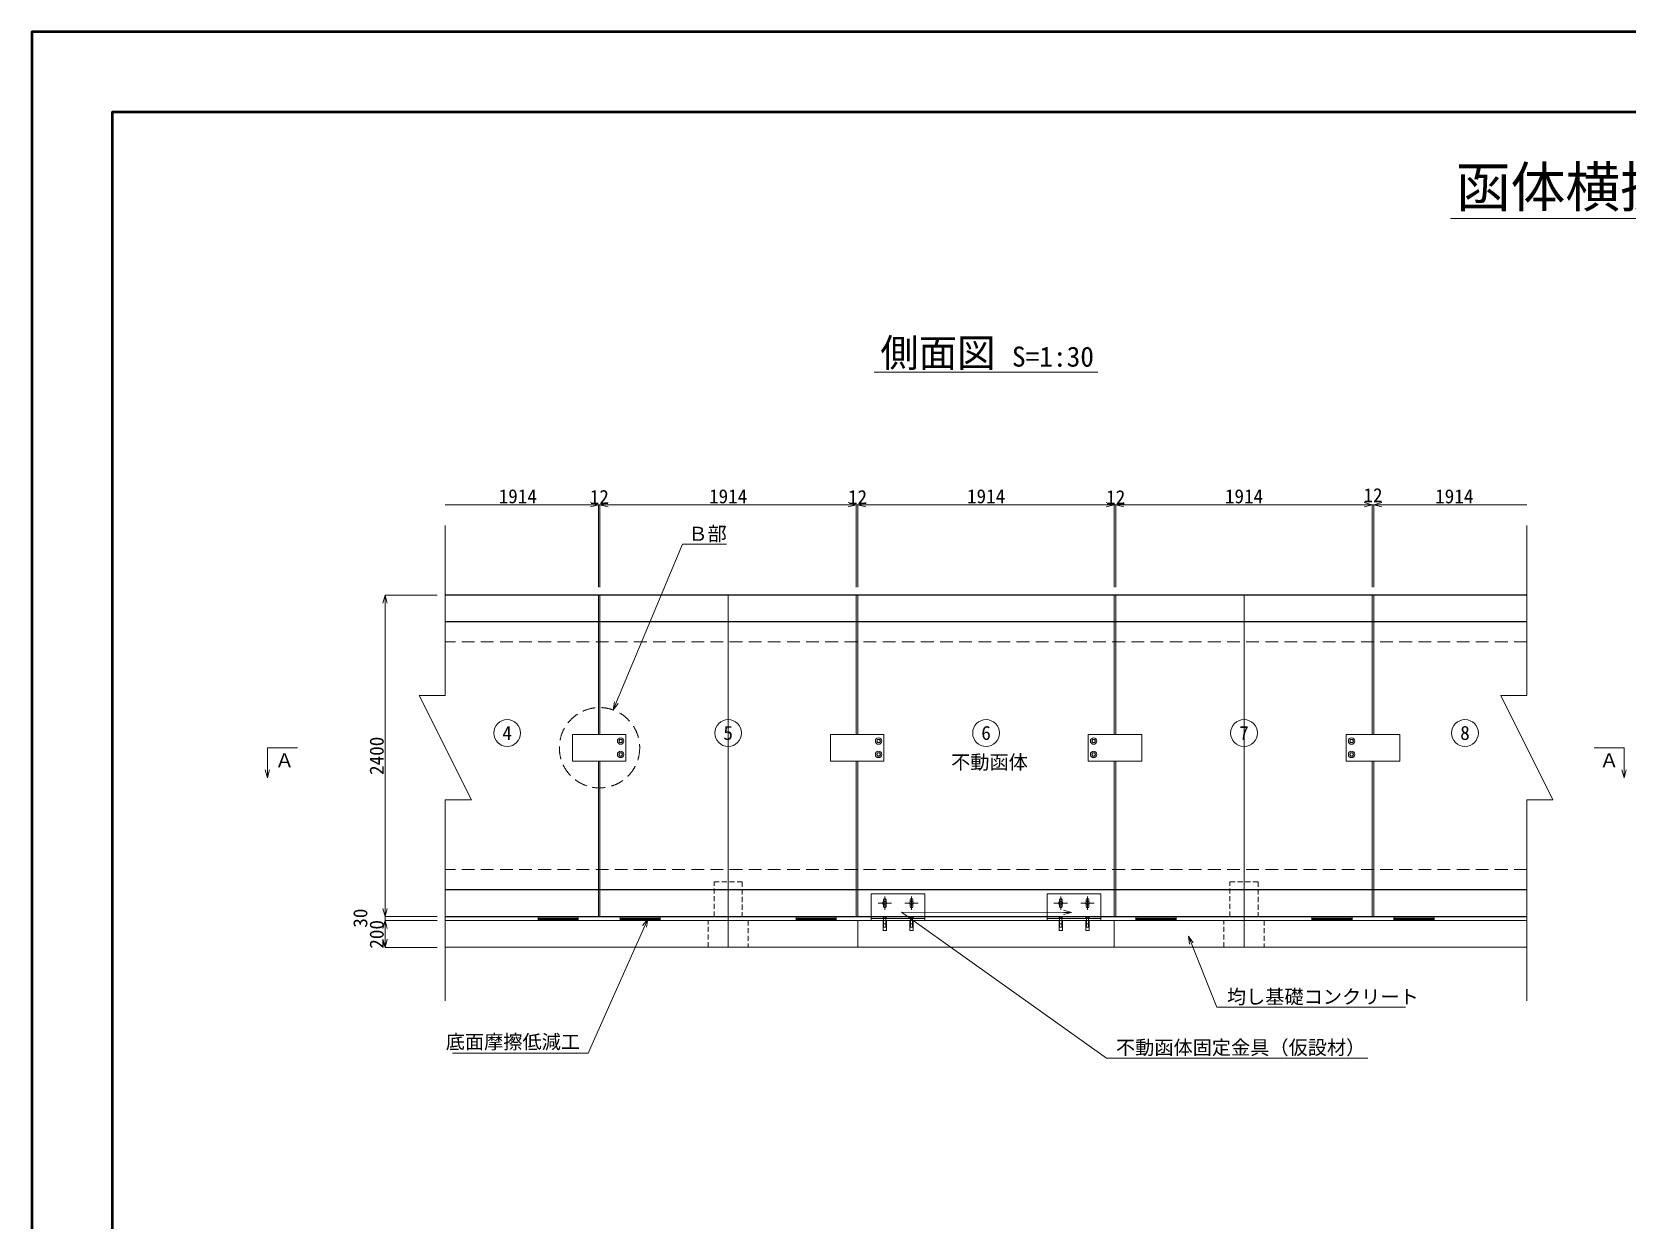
# Model space of a CAD drawing. Header units: millimetres. Extents: x 0 to 25230, y 0 to 17820.
# Drawn here: x 0 to 11911, y 8949 to 17820 of the extents above; entities that cross this region are included whole.
import ezdxf
from ezdxf import colors
from ezdxf.entities.mleader import LeaderData, LeaderLine
from ezdxf.enums import TextEntityAlignment as Align
from ezdxf.math import Vec2, Vec3

# ---------------------------------------------------------------- set-up
doc = ezdxf.new("R2010")
doc.units = ezdxf.units.MM
doc.header["$LTSCALE"] = 30
doc.linetypes.add('CENTER2', pattern=[28.575, 19.05, -3.175, 3.175, -3.175])
doc.linetypes.add('HIDDEN2', pattern=[4.7625, 3.175, -1.5875])
for name, color, linetype, lineweight in [('0その他', 7, 'Continuous', 13), ('0タイトル', 7, 'Continuous', 13), ('0中心線', 7, 'CENTER2', 5), ('0寸法', 7, 'Continuous', 5), ('0文字', 41, 'Continuous', 5), ('1Pca-BOX', 3, 'Continuous', 25), ('1Pca-BOX割付', 4, 'Continuous', 13), ('1グラウトホール', 1, 'HIDDEN2', 13), ('2均し基礎コンクリート', 140, 'Continuous', 13), ('3インサート', 32, 'Continuous', 13), ('3金具', 243, 'Continuous', 13), ('D-TTL', 2, 'Continuous', 50)]:
    doc.layers.add(name, color=color, linetype=linetype, lineweight=lineweight)
doc.layers.add('D-WORK作業ﾚｲﾔ', color=9, linetype='Continuous', lineweight=13, plot=False)
doc.styles.get("Standard").update_dxf_attribs({"font": 'MS Gothic.ttf'})
doc.styles.add('寸法文字', font='MS Gothic.ttf')
doc.dimstyles.new('1／30', dxfattribs={"dimscale": 30, "dimtxt": 3.5, "dimasz": 2, "dimexe": 0, "dimexo": 2, "dimgap": 0.3, "dimtad": 1, "dimdec": 0, "dimdsep": 46, "dimtxsty": '寸法文字', "dimblk": 'OPEN30', "dimcen": 2.5, "dimclrd": 256, "dimclre": 256, "dimclrt": 256, "dimadec": 8, "dimazin": 0, "dimtfac": 1, "dimtdec": 0, "dimtmove": 0, "dimatfit": 3, "dimldrblk": 'OPEN30', "dimfxl": 1, "dimlwd": -1, "dimlwe": -1, "dimarcsym": 0})
doc.dimstyles.get("Standard").update_dxf_attribs({"dimscale": 30, "dimtxt": 3.5, "dimasz": 2, "dimexe": 0, "dimexo": 2, "dimgap": 0.5, "dimtad": 1, "dimdec": 0, "dimzin": 1, "dimdsep": 46, "dimtxsty": 'Standard', "dimblk": 'OPEN30', "dimcen": 2.5, "dimclrd": 256, "dimclre": 256, "dimclrt": 256, "dimadec": 0, "dimazin": 0, "dimtfac": 1, "dimtdec": 0, "dimtmove": 0, "dimatfit": 3, "dimldrblk": 'OPEN30', "dimfxl": 1, "dimlwd": -1, "dimlwe": -1, "dimarcsym": 0})

# ---------------------------------------------------------------- blocks, each defined once
blk = doc.blocks.new('_Open30')
at = {"color": 0, "linetype": 'ByBlock', "lineweight": -2}
for p, q in [((-1, 0.27), (0, 0)), ((0, 0), (-1, -0.27)), ((0, 0), (-1, 0))]:
    blk.add_line(p, q, dxfattribs=at)
blk = doc.blocks.new('*D16')
at = {"layer": '0寸法', "transparency": 16777216}
for p, q in [((3027, 13615), (2637, 13615)), ((2637, 13555), (2637, 11275)), ((3027, 11215), (2637, 11215))]:
    blk.add_line(p, q, dxfattribs=at)
at = {"layer": 'Defpoints', "color": 0, "transparency": 16777216}
for p in [(3087, 13615), (2637, 11215), (3087, 11215)]:
    blk.add_point(p, dxfattribs=at)
at = {"layer": '0寸法', "transparency": 16777216, "xscale": 60, "yscale": 60, "zscale": 60}
for p, rotation in [((2637, 13615), 90), ((2637, 11215), 270)]:
    blk.add_blockref('_Open30', p, dxfattribs=dict(at, rotation=rotation))
at = {"layer": '0寸法', "transparency": 16777216, "insert": (2575, 12415), "char_height": 105, "attachment_point": 5, "rotation": 90, "style": '寸法文字'}
blk.add_mtext('2400', dxfattribs=at)
blk = doc.blocks.new('*D17')
at = {"layer": '0寸法', "transparency": 16777216}
for p, q in [((3027, 11185), (2637, 11185)), ((2637, 11125), (2637, 11045)), ((3027, 10985), (2637, 10985))]:
    blk.add_line(p, q, dxfattribs=at)
at = {"layer": 'Defpoints', "color": 0, "transparency": 16777216}
for p in [(3087, 11185), (2637, 10985), (3087, 10985)]:
    blk.add_point(p, dxfattribs=at)
at = {"layer": '0寸法', "transparency": 16777216, "xscale": 60, "yscale": 60, "zscale": 60}
for p, rotation in [((2637, 11185), 90), ((2637, 10985), 270)]:
    blk.add_blockref('_Open30', p, dxfattribs=dict(at, rotation=rotation))
at = {"layer": '0寸法', "transparency": 16777216, "insert": (2575, 11082), "char_height": 105, "attachment_point": 5, "rotation": 90, "style": '寸法文字'}
blk.add_mtext('200', dxfattribs=at)
blk = doc.blocks.new('*D18')
at = {"layer": '0寸法', "transparency": 16777216}
for p, q in [((2637, 11275), (2637, 11335)), ((3027, 11215), (2637, 11215)), ((2637, 11185), (2637, 11215)), ((3027, 11185), (2637, 11185)), ((2637, 11125), (2637, 11065))]:
    blk.add_line(p, q, dxfattribs=at)
at = {"layer": 'Defpoints', "color": 0, "transparency": 16777216}
for p in [(2637, 11215), (3087, 11215), (3087, 11185)]:
    blk.add_point(p, dxfattribs=at)
at = {"layer": '0寸法', "transparency": 16777216, "xscale": 60, "yscale": 60, "zscale": 60}
for p, rotation in [((2637, 11215), 270), ((2637, 11185), 90)]:
    blk.add_blockref('_Open30', p, dxfattribs=dict(at, rotation=rotation))
at = {"layer": '0寸法', "transparency": 16777216, "insert": (2453, 11203), "char_height": 105, "attachment_point": 5, "rotation": 90, "style": '寸法文字'}
blk.add_mtext('30', dxfattribs=at)
blk = doc.blocks.new('*D23')
at = {"layer": '0寸法', "transparency": 16777216}
for p, q in [((3087, 14290), (4170, 14290)), ((4230, 13675), (4230, 14290))]:
    blk.add_line(p, q, dxfattribs=at)
at = {"layer": 'Defpoints', "color": 0, "transparency": 16777216}
for p in [(4230, 14290), (3087, 13615), (4230, 13615)]:
    blk.add_point(p, dxfattribs=at)
at = {"layer": '0寸法', "transparency": 16777216, "xscale": 60, "yscale": 60, "zscale": 60}
blk.add_blockref('_Open30', (4230, 14290), dxfattribs=at)
at = {"layer": '0寸法', "transparency": 16777216, "insert": (3628, 14352), "char_height": 105, "attachment_point": 5, "style": '寸法文字'}
blk.add_mtext('1914', dxfattribs=at)
blk = doc.blocks.new('_None')
blk = doc.blocks.new('*D19')
at = {"layer": '0寸法', "transparency": 16777216}
for p, q in [((4170, 14290), (4110, 14290)), ((4230, 13675), (4230, 14290)), ((4230, 14290), (4242, 14290)), ((4242, 13675), (4242, 14290)), ((4302, 14290), (4362, 14290))]:
    blk.add_line(p, q, dxfattribs=at)
at = {"layer": 'Defpoints', "color": 0, "transparency": 16777216}
for p in [(4242, 14290), (4230, 13615), (4242, 13615)]:
    blk.add_point(p, dxfattribs=at)
at = {"layer": '0寸法', "transparency": 16777216, "xscale": 60, "yscale": 60, "zscale": 60}
blk.add_blockref('_Open30', (4230, 14290), dxfattribs=at)
at = {"layer": '0寸法', "transparency": 16777216, "xscale": 60, "yscale": 60, "zscale": 60, "rotation": 180}
blk.add_blockref('_Open30', (4242, 14290), dxfattribs=at)
at = {"layer": '0寸法', "transparency": 16777216, "insert": (4237, 14348), "char_height": 105, "attachment_point": 5, "style": '寸法文字'}
blk.add_mtext('12', dxfattribs=at)
blk = doc.blocks.new('*D20')
at = {"layer": '0寸法', "transparency": 16777216}
for p, q in [((4242, 13675), (4242, 14290)), ((4302, 14290), (6096, 14290)), ((6156, 13675), (6156, 14290))]:
    blk.add_line(p, q, dxfattribs=at)
at = {"layer": 'Defpoints', "color": 0, "transparency": 16777216}
for p in [(6156, 14290), (4242, 13615), (6156, 13615)]:
    blk.add_point(p, dxfattribs=at)
at = {"layer": '0寸法', "transparency": 16777216, "xscale": 60, "yscale": 60, "zscale": 60, "rotation": 180}
blk.add_blockref('_Open30', (4242, 14290), dxfattribs=at)
at = {"layer": '0寸法', "transparency": 16777216, "xscale": 60, "yscale": 60, "zscale": 60}
blk.add_blockref('_Open30', (6156, 14290), dxfattribs=at)
at = {"layer": '0寸法', "transparency": 16777216, "insert": (5199, 14352), "char_height": 105, "attachment_point": 5, "style": '寸法文字'}
blk.add_mtext('1914', dxfattribs=at)
blk = doc.blocks.new('*D21')
at = {"layer": '0寸法', "transparency": 16777216}
for p, q in [((6096, 14290), (6036, 14290)), ((6156, 13675), (6156, 14290)), ((6156, 14290), (6168, 14290)), ((6168, 13675), (6168, 14290)), ((6228, 14290), (6288, 14290))]:
    blk.add_line(p, q, dxfattribs=at)
at = {"layer": 'Defpoints', "color": 0, "transparency": 16777216}
for p in [(6168, 14290), (6156, 13615), (6168, 13615)]:
    blk.add_point(p, dxfattribs=at)
at = {"layer": '0寸法', "transparency": 16777216, "xscale": 60, "yscale": 60, "zscale": 60}
blk.add_blockref('_Open30', (6156, 14290), dxfattribs=at)
at = {"layer": '0寸法', "transparency": 16777216, "xscale": 60, "yscale": 60, "zscale": 60, "rotation": 180}
blk.add_blockref('_Open30', (6168, 14290), dxfattribs=at)
at = {"layer": '0寸法', "transparency": 16777216, "insert": (6165, 14347), "char_height": 105, "attachment_point": 5, "style": '寸法文字'}
blk.add_mtext('12', dxfattribs=at)
blk = doc.blocks.new('*D22')
at = {"layer": '0寸法', "transparency": 16777216}
for p, q in [((6168, 13675), (6168, 14290)), ((6228, 14290), (8022, 14290)), ((8082, 13675), (8082, 14290))]:
    blk.add_line(p, q, dxfattribs=at)
at = {"layer": 'Defpoints', "color": 0, "transparency": 16777216}
for p in [(8082, 14290), (6168, 13615), (8082, 13615)]:
    blk.add_point(p, dxfattribs=at)
at = {"layer": '0寸法', "transparency": 16777216, "xscale": 60, "yscale": 60, "zscale": 60, "rotation": 180}
blk.add_blockref('_Open30', (6168, 14290), dxfattribs=at)
at = {"layer": '0寸法', "transparency": 16777216, "xscale": 60, "yscale": 60, "zscale": 60}
blk.add_blockref('_Open30', (8082, 14290), dxfattribs=at)
at = {"layer": '0寸法', "transparency": 16777216, "insert": (7125, 14352), "char_height": 105, "attachment_point": 5, "style": '寸法文字'}
blk.add_mtext('1914', dxfattribs=at)
blk = doc.blocks.new('*D24')
at = {"layer": '0寸法', "transparency": 16777216}
for p, q in [((8022, 14290), (7962, 14290)), ((8082, 13675), (8082, 14290)), ((8082, 14290), (8094, 14290)), ((8094, 13675), (8094, 14290)), ((8154, 14290), (8214, 14290))]:
    blk.add_line(p, q, dxfattribs=at)
at = {"layer": 'Defpoints', "color": 0, "transparency": 16777216}
for p in [(8094, 14290), (8082, 13615), (8094, 13615)]:
    blk.add_point(p, dxfattribs=at)
at = {"layer": '0寸法', "transparency": 16777216, "xscale": 60, "yscale": 60, "zscale": 60}
blk.add_blockref('_Open30', (8082, 14290), dxfattribs=at)
at = {"layer": '0寸法', "transparency": 16777216, "xscale": 60, "yscale": 60, "zscale": 60, "rotation": 180}
blk.add_blockref('_Open30', (8094, 14290), dxfattribs=at)
at = {"layer": '0寸法', "transparency": 16777216, "insert": (8093, 14346), "char_height": 105, "attachment_point": 5, "style": '寸法文字'}
blk.add_mtext('12', dxfattribs=at)
blk = doc.blocks.new('*D25')
at = {"layer": '0寸法', "transparency": 16777216}
for p, q in [((8094, 13675), (8094, 14290)), ((8154, 14290), (9948, 14290)), ((10008, 13675), (10008, 14290))]:
    blk.add_line(p, q, dxfattribs=at)
at = {"layer": 'Defpoints', "color": 0, "transparency": 16777216}
for p in [(10008, 14290), (8094, 13615), (10008, 13615)]:
    blk.add_point(p, dxfattribs=at)
at = {"layer": '0寸法', "transparency": 16777216, "xscale": 60, "yscale": 60, "zscale": 60, "rotation": 180}
blk.add_blockref('_Open30', (8094, 14290), dxfattribs=at)
at = {"layer": '0寸法', "transparency": 16777216, "xscale": 60, "yscale": 60, "zscale": 60}
blk.add_blockref('_Open30', (10008, 14290), dxfattribs=at)
at = {"layer": '0寸法', "transparency": 16777216, "insert": (9051, 14352), "char_height": 105, "attachment_point": 5, "style": '寸法文字'}
blk.add_mtext('1914', dxfattribs=at)
blk = doc.blocks.new('*D26')
at = {"layer": '0寸法', "transparency": 16777216}
for p, q in [((9948, 14290), (9888, 14290)), ((10008, 13675), (10008, 14290)), ((10008, 14290), (10020, 14290)), ((10020, 13675), (10020, 14290)), ((10080, 14290), (10140, 14290))]:
    blk.add_line(p, q, dxfattribs=at)
at = {"layer": 'Defpoints', "color": 0, "transparency": 16777216}
for p in [(10020, 14290), (10008, 13615), (10020, 13615)]:
    blk.add_point(p, dxfattribs=at)
at = {"layer": '0寸法', "transparency": 16777216, "xscale": 60, "yscale": 60, "zscale": 60}
blk.add_blockref('_Open30', (10008, 14290), dxfattribs=at)
at = {"layer": '0寸法', "transparency": 16777216, "xscale": 60, "yscale": 60, "zscale": 60, "rotation": 180}
blk.add_blockref('_Open30', (10020, 14290), dxfattribs=at)
at = {"layer": '0寸法', "transparency": 16777216, "insert": (10014, 14361), "char_height": 105, "attachment_point": 5, "style": '寸法文字'}
blk.add_mtext('12', dxfattribs=at)
blk = doc.blocks.new('*D27')
at = {"layer": '0寸法', "transparency": 16777216}
for p, q in [((10020, 13675), (10020, 14290)), ((10080, 14290), (11163, 14290))]:
    blk.add_line(p, q, dxfattribs=at)
at = {"layer": 'Defpoints', "color": 0, "transparency": 16777216}
for p in [(11163, 14290), (10020, 13615), (11163, 13615)]:
    blk.add_point(p, dxfattribs=at)
at = {"layer": '0寸法', "transparency": 16777216, "xscale": 60, "yscale": 60, "zscale": 60, "rotation": 180}
blk.add_blockref('_Open30', (10020, 14290), dxfattribs=at)
at = {"layer": '0寸法', "transparency": 16777216, "insert": (10621, 14352), "char_height": 105, "attachment_point": 5, "style": '寸法文字'}
blk.add_mtext('1914', dxfattribs=at)

msp = doc.modelspace()

# ---------------------------------------------------------------- linework, layer by layer
at = {"layer": '0その他'}
for p, q in [((3087, 12865.39), (3087, 14135.39)), ((11163, 12865.39), (11163, 14135.39)), ((2892, 12865.39), (3087, 12865.39)), ((2892, 12865.39), (3282, 12085.39)), ((10968, 12865.39), (11163, 12865.39)), ((10968, 12865.39), (11358, 12085.39)), ((3087, 12085.39), (3282, 12085.39)), ((3087, 10585.39), (3087, 12085.39)), ((11163, 12085.39), (11358, 12085.39)), ((11163, 10585.39), (11163, 12085.39))]:
    msp.add_line(p, q, dxfattribs=at)
at = {"layer": '0その他', "linetype": 'HIDDEN2'}
msp.add_circle((4238.57, 12475.39), 300, dxfattribs=at)
at = {"layer": '0タイトル'}
for p, q in [((10593.31, 16427.03), (14636.69, 16427.03)), ((7960.06, 15278.94), (6289.94, 15278.94))]:
    msp.add_line(p, q, dxfattribs=at)
at = {"layer": '0中心線'}
for p, q in [((6368, 11265.39), (6368, 11365.39)), ((6568, 11265.39), (6568, 11365.39)), ((7682, 11265.39), (7682, 11365.39)), ((7882, 11265.39), (7882, 11365.39)), ((6418, 11315.39), (6318, 11315.39)), ((6618, 11315.39), (6518, 11315.39)), ((7632, 11315.39), (7732, 11315.39)), ((7832, 11315.39), (7932, 11315.39))]:
    msp.add_line(p, q, dxfattribs=at)
at = {"layer": '0文字'}
for p, q in [((1758.78, 12250.39), (1758.78, 12475.39)), ((1758.78, 12475.39), (1983.78, 12475.39)), ((11889.43, 12475.39), (11664.43, 12475.39)), ((11889.43, 12250.39), (11889.43, 12475.39))]:
    msp.add_line(p, q, dxfattribs=at)
for points in [[(1742.7, 12310.39), (1758.78, 12250.39), (1774.86, 12310.39)], [(11905.5, 12310.39), (11889.43, 12250.39), (11873.35, 12310.39)]]:
    msp.add_lwpolyline(points, dxfattribs=at)
for centre in [(3548.83, 12585.39), (5199, 12585.39), (7125, 12585.39), (9051, 12585.39), (10701, 12585.39)]:
    msp.add_circle(centre, 100, dxfattribs=at)
at = {"layer": '1Pca-BOX'}
for p, q in [((11163, 13615.39), (3087, 13615.39)), ((11163, 13415.39), (3087, 13415.39)), ((11163, 11415.39), (3087, 11415.39)), ((3087, 11215.39), (11163, 11215.39))]:
    msp.add_line(p, q, dxfattribs=at)
at = {"layer": '1Pca-BOX', "linetype": 'HIDDEN2', "lineweight": 9}
for p, q in [((11163, 13265.39), (3087, 13265.39)), ((11163, 11565.39), (3087, 11565.39))]:
    msp.add_line(p, q, dxfattribs=at)
at = {"layer": '1Pca-BOX割付', "linetype": 'Continuous'}
for p, q in [((4230, 13615.39), (4230, 12575.39)), ((4242, 13615.39), (4242, 12575.39)), ((6156, 13615.39), (6156, 12575.39)), ((6168, 13615.39), (6168, 12575.39)), ((8082, 13615.39), (8082, 12575.39)), ((8094, 13615.39), (8094, 12575.39)), ((10008, 13615.39), (10008, 12575.39)), ((10020, 13615.39), (10020, 12575.39)), ((4230, 12375.39), (4230, 11215.39)), ((4242, 12375.39), (4242, 11215.39)), ((6156, 12375.39), (6156, 11215.39)), ((6168, 12375.39), (6168, 11215.39)), ((8082, 12375.39), (8082, 11215.39)), ((8094, 12375.39), (8094, 11215.39)), ((10008, 12375.39), (10008, 11215.39)), ((10020, 12375.39), (10020, 11215.39))]:
    msp.add_line(p, q, dxfattribs=at)
at = {"layer": '1グラウトホール', "ltscale": 0.4}
for points in [[(5094, 11475.39), (5304, 11475.39), (5304, 11215.39), (5094, 11215.39)], [(8946, 11475.39), (9156, 11475.39), (9156, 11215.39), (8946, 11215.39)], [(5049, 11185.39), (5349, 11185.39), (5349, 10985.39), (5049, 10985.39)], [(8901, 11185.39), (9201, 11185.39), (9201, 10985.39), (8901, 10985.39)]]:
    msp.add_lwpolyline(points, close=True, dxfattribs=at)
at = {"layer": '2均し基礎コンクリート'}
for p, q in [((3087, 11185.39), (11163, 11185.39)), ((6168, 11185.39), (6168, 10985.39)), ((8082, 11185.39), (8082, 10985.39)), ((3087, 10985.39), (11163, 10985.39))]:
    msp.add_line(p, q, dxfattribs=at)
at = {"layer": '3インサート', "linetype": 'HIDDEN2', "lineweight": 5}
for points in [[(6380.5, 11185.39), (6355.5, 11185.39), (6355.5, 11110.39), (6380.5, 11110.39)], [(6376, 11185.39), (6360, 11185.39), (6360, 11135.39), (6376, 11135.39)], [(6580.5, 11185.39), (6555.5, 11185.39), (6555.5, 11110.39), (6580.5, 11110.39)], [(6576, 11185.39), (6560, 11185.39), (6560, 11135.39), (6576, 11135.39)], [(7669.5, 11185.39), (7694.5, 11185.39), (7694.5, 11110.39), (7669.5, 11110.39)], [(7674, 11185.39), (7690, 11185.39), (7690, 11135.39), (7674, 11135.39)], [(7869.5, 11185.39), (7894.5, 11185.39), (7894.5, 11110.39), (7869.5, 11110.39)], [(7874, 11185.39), (7890, 11185.39), (7890, 11135.39), (7874, 11135.39)]]:
    msp.add_lwpolyline(points, close=True, dxfattribs=at)
at = {"layer": '3インサート'}
for centre in [(6368, 11315.39), (6568, 11315.39), (7682, 11315.39), (7882, 11315.39)]:
    msp.add_circle(centre, 13.86, dxfattribs=at)
at = {"layer": '3金具'}
for p, q in [((4036, 12575.39), (4036, 12375.39)), ((4036, 12575.39), (4436, 12575.39)), ((4389.07, 12537.39), (4382.14, 12525.39)), ((4389.07, 12513.39), (4382.14, 12525.39)), ((4402.93, 12537.39), (4389.07, 12537.39)), ((4402.93, 12513.39), (4389.07, 12513.39)), ((4402.93, 12537.39), (4409.86, 12525.39)), ((4402.93, 12513.39), (4409.86, 12525.39)), ((4436, 12575.39), (4436, 12375.39)), ((5962, 12575.39), (5962, 12375.39)), ((5962, 12575.39), (6362, 12575.39)), ((6315.07, 12537.39), (6308.14, 12525.39)), ((6315.07, 12513.39), (6308.14, 12525.39)), ((6328.93, 12537.39), (6315.07, 12537.39)), ((6328.93, 12513.39), (6315.07, 12513.39)), ((6328.93, 12537.39), (6335.86, 12525.39)), ((6328.93, 12513.39), (6335.86, 12525.39)), ((6362, 12575.39), (6362, 12375.39)), ((8288, 12575.39), (7888, 12575.39)), ((7888, 12575.39), (7888, 12375.39)), ((7921.07, 12537.39), (7914.14, 12525.39)), ((7921.07, 12513.39), (7914.14, 12525.39)), ((7921.07, 12537.39), (7934.93, 12537.39)), ((7921.07, 12513.39), (7934.93, 12513.39)), ((7934.93, 12537.39), (7941.86, 12525.39)), ((7934.93, 12513.39), (7941.86, 12525.39)), ((8288, 12575.39), (8288, 12375.39)), ((10214, 12575.39), (9814, 12575.39)), ((9814, 12575.39), (9814, 12375.39)), ((9847.07, 12537.39), (9840.14, 12525.39)), ((9847.07, 12513.39), (9840.14, 12525.39)), ((9847.07, 12537.39), (9860.93, 12537.39)), ((9847.07, 12513.39), (9860.93, 12513.39)), ((9860.93, 12537.39), (9867.86, 12525.39)), ((9860.93, 12513.39), (9867.86, 12525.39)), ((10214, 12575.39), (10214, 12375.39)), ((4389.07, 12437.39), (4382.14, 12425.39)), ((4389.07, 12413.39), (4382.14, 12425.39)), ((4402.93, 12437.39), (4389.07, 12437.39)), ((4402.93, 12413.39), (4389.07, 12413.39)), ((4402.93, 12437.39), (4409.86, 12425.39)), ((4402.93, 12413.39), (4409.86, 12425.39)), ((6315.07, 12437.39), (6308.14, 12425.39)), ((6315.07, 12413.39), (6308.14, 12425.39)), ((6328.93, 12437.39), (6315.07, 12437.39)), ((6328.93, 12413.39), (6315.07, 12413.39)), ((6328.93, 12437.39), (6335.86, 12425.39)), ((6328.93, 12413.39), (6335.86, 12425.39)), ((7921.07, 12437.39), (7914.14, 12425.39)), ((7921.07, 12413.39), (7914.14, 12425.39)), ((7921.07, 12437.39), (7934.93, 12437.39)), ((7921.07, 12413.39), (7934.93, 12413.39)), ((7934.93, 12437.39), (7941.86, 12425.39)), ((7934.93, 12413.39), (7941.86, 12425.39)), ((9847.07, 12437.39), (9840.14, 12425.39)), ((9847.07, 12413.39), (9840.14, 12425.39)), ((9847.07, 12437.39), (9860.93, 12437.39)), ((9847.07, 12413.39), (9860.93, 12413.39)), ((9860.93, 12437.39), (9867.86, 12425.39)), ((9860.93, 12413.39), (9867.86, 12425.39)), ((4036, 12375.39), (4436, 12375.39)), ((5962, 12375.39), (6362, 12375.39)), ((8288, 12375.39), (7888, 12375.39)), ((10214, 12375.39), (9814, 12375.39)), ((3780, 11202.39), (4080, 11202.39)), ((4692, 11202.39), (4392, 11202.39)), ((5706, 11202.39), (6006, 11202.39)), ((6357.61, 11210.39), (6356, 11209.46)), ((6360.39, 11210.39), (6362, 11209.46)), ((6363.61, 11210.39), (6362, 11209.46)), ((6362, 11209.46), (6362, 11200.39)), ((6372.39, 11210.39), (6374, 11209.46)), ((6375.61, 11210.39), (6374, 11209.46)), ((6374, 11209.46), (6374, 11200.39)), ((6378.39, 11210.39), (6380, 11209.46)), ((6557.61, 11210.39), (6556, 11209.46)), ((6560.39, 11210.39), (6562, 11209.46)), ((6563.61, 11210.39), (6562, 11209.46)), ((6562, 11209.46), (6562, 11200.39)), ((6572.39, 11210.39), (6574, 11209.46)), ((6575.61, 11210.39), (6574, 11209.46)), ((6574, 11209.46), (6574, 11200.39)), ((6578.39, 11210.39), (6580, 11209.46)), ((7671.61, 11210.39), (7670, 11209.46)), ((7674.39, 11210.39), (7676, 11209.46)), ((7677.61, 11210.39), (7676, 11209.46)), ((7676, 11209.46), (7676, 11200.39)), ((7686.39, 11210.39), (7688, 11209.46)), ((7689.61, 11210.39), (7688, 11209.46)), ((7688, 11209.46), (7688, 11200.39)), ((7692.39, 11210.39), (7694, 11209.46)), ((7871.61, 11210.39), (7870, 11209.46)), ((7874.39, 11210.39), (7876, 11209.46)), ((7877.61, 11210.39), (7876, 11209.46)), ((7876, 11209.46), (7876, 11200.39)), ((7886.39, 11210.39), (7888, 11209.46)), ((7889.61, 11210.39), (7888, 11209.46)), ((7888, 11209.46), (7888, 11200.39)), ((7892.39, 11210.39), (7894, 11209.46)), ((8544, 11202.39), (8244, 11202.39)), ((9558, 11202.39), (9858, 11202.39)), ((10470, 11202.39), (10170, 11202.39)), ((3780, 11196.39), (4080, 11196.39)), ((3780, 11191.39), (4080, 11191.39)), ((4692, 11196.39), (4392, 11196.39)), ((4692, 11191.39), (4392, 11191.39)), ((5706, 11196.39), (6006, 11196.39)), ((5706, 11191.39), (6006, 11191.39)), ((8544, 11196.39), (8244, 11196.39)), ((8544, 11191.39), (8244, 11191.39)), ((9558, 11196.39), (9858, 11196.39)), ((9558, 11191.39), (9858, 11191.39)), ((10470, 11196.39), (10170, 11196.39)), ((10470, 11191.39), (10170, 11191.39))]:
    msp.add_line(p, q, dxfattribs=at)
at = {"layer": '3金具', "color": 2}
for p, q in [((6268, 11385.39), (6268, 11185.39)), ((6668, 11385.39), (6268, 11385.39)), ((6358, 11290.39), (6358, 11340.39)), ((6378, 11340.39), (6378, 11290.39)), ((6558, 11290.39), (6558, 11340.39)), ((6578, 11340.39), (6578, 11290.39)), ((6668, 11385.39), (6668, 11185.39)), ((7582, 11385.39), (7582, 11185.39)), ((7582, 11385.39), (7982, 11385.39)), ((7672, 11340.39), (7672, 11290.39)), ((7692, 11290.39), (7692, 11340.39)), ((7872, 11340.39), (7872, 11290.39)), ((7892, 11290.39), (7892, 11340.39)), ((7982, 11385.39), (7982, 11185.39)), ((6668, 11200.39), (6268, 11200.39)), ((7582, 11200.39), (7982, 11200.39)), ((6668, 11185.39), (6268, 11185.39)), ((7582, 11185.39), (7982, 11185.39))]:
    msp.add_line(p, q, dxfattribs=at)
at = {"layer": '3金具'}
for points in [[(4080, 11215.39), (3780, 11215.39), (3780, 11185.39), (4080, 11185.39)], [(4392, 11215.39), (4692, 11215.39), (4692, 11185.39), (4392, 11185.39)], [(6006, 11215.39), (5706, 11215.39), (5706, 11185.39), (6006, 11185.39)], [(6376, 11160.39), (6376, 11200.39), (6360, 11200.39), (6360, 11160.39)], [(6576, 11160.39), (6576, 11200.39), (6560, 11200.39), (6560, 11160.39)], [(7674, 11160.39), (7674, 11200.39), (7690, 11200.39), (7690, 11160.39)], [(7874, 11160.39), (7874, 11200.39), (7890, 11200.39), (7890, 11160.39)], [(8244, 11215.39), (8544, 11215.39), (8544, 11185.39), (8244, 11185.39)], [(9858, 11215.39), (9558, 11215.39), (9558, 11185.39), (9858, 11185.39)], [(10170, 11215.39), (10470, 11215.39), (10470, 11185.39), (10170, 11185.39)]]:
    msp.add_lwpolyline(points, close=True, dxfattribs=at)
for points in [[(6356, 11209.46), (6356, 11200.39), (6380, 11200.39), (6380, 11209.46)], [(6378.39, 11210.39), (6357.61, 11210.39)], [(6556, 11209.46), (6556, 11200.39), (6580, 11200.39), (6580, 11209.46)], [(6578.39, 11210.39), (6557.61, 11210.39)], [(7694, 11209.46), (7694, 11200.39), (7670, 11200.39), (7670, 11209.46)], [(7671.61, 11210.39), (7692.39, 11210.39)], [(7894, 11209.46), (7894, 11200.39), (7870, 11200.39), (7870, 11209.46)], [(7871.61, 11210.39), (7892.39, 11210.39)]]:
    msp.add_lwpolyline(points, dxfattribs=at)
for centre, radius in [((4396, 12525.39), 24), ((4396, 12525.39), 12), ((6322, 12525.39), 24), ((6322, 12525.39), 12), ((7928, 12525.39), 24), ((7928, 12525.39), 12), ((9854, 12525.39), 24), ((9854, 12525.39), 12), ((4396, 12425.39), 24), ((4396, 12425.39), 12), ((6322, 12425.39), 24), ((6322, 12425.39), 12), ((7928, 12425.39), 24), ((7928, 12425.39), 12), ((9854, 12425.39), 24), ((9854, 12425.39), 12)]:
    msp.add_circle(centre, radius, dxfattribs=at)
at = {"layer": '3金具', "color": 2}
for centre, start, end in [((6368, 11340.39), 0, 180), ((6568, 11340.39), 0, 180), ((7682, 11340.39), 360, 180), ((7882, 11340.39), 360, 180), ((6368, 11290.39), 180, 0), ((6568, 11290.39), 180, 0), ((7682, 11290.39), 180, 360), ((7882, 11290.39), 180, 360)]:
    msp.add_arc(centre, 10, start, end, dxfattribs=at)
at = {"layer": 'D-TTL'}
for points in [[(0, 0), (25230, 0), (25230, 17820), (0, 17820)], [(600, 600), (24630, 600), (24630, 17220), (600, 17220)]]:
    msp.add_lwpolyline(points, close=True, dxfattribs=at)
at = {"layer": 'D-WORK作業ﾚｲﾔ'}
for p, q in [((5199, 13615.39), (5199, 10985.39)), ((9051, 13615.39), (9051, 10985.39))]:
    msp.add_line(p, q, dxfattribs=at)

# ---------------------------------------------------------------- texts
at = {"layer": '0タイトル'}
for s, height, p in [('函体横振れ制御構造図', 300, (10632.48, 16512.03)), ('側面図', 210, (6335.65, 15318.7)), ('S=1:30', 150, (7318.36, 15320.62))]:
    msp.add_text(s, height=height, dxfattribs=at).set_placement(p)
at = {"layer": '0文字', "style": '寸法文字'}
for s, p in [('4', (3548.83, 12585.39)), ('5', (5199, 12585.39)), ('6', (7125, 12585.39)), ('7', (9051, 12585.39)), ('8', (10701, 12585.39))]:
    msp.add_text(s, height=105, dxfattribs=at).set_placement(p, align=Align.MIDDLE)
at = {"layer": '0文字'}
for p in [(1815.06, 12329.05), (11706.03, 12329.03)]:
    msp.add_text('Ａ', height=105, rotation=360, dxfattribs=at).set_placement(p)
msp.add_text('不動函体', height=105, dxfattribs=at).set_placement((6863.89, 12315.09))
at = {"layer": '0文字', "char_height": 105}
for s, insert, attachment_point in [('Ｂ部 ', (4902.19, 14008.78), 7), ('均し基礎コンクリート', (8923.27, 10552.16), 7), ('底面摩擦低減工', (4092.99, 10215.58), 9)]:
    msp.add_mtext(s, dxfattribs=dict(at, insert=insert, attachment_point=attachment_point))

# ---------------------------------------------------------------- dimensions: what is measured, and where the dimension line sits
at = {"layer": '0寸法'}
for base, p1, p2, override, picture, middle in [((4230, 14290.39), (3087, 13615.39), (4230, 13615.39), {"dimblk1": 'None', "dimblk2": 'Open30', "dimsah": 1, "dimse1": 1}, '*D23', (3628.5, 14351.89)), ((11163, 14290.39), (10020, 13615.39), (11163, 13615.39), {"dimblk1": 'Open30', "dimblk2": 'None', "dimsah": 1, "dimse2": 1, "dimtmove": 1}, '*D27', (10621.5, 14351.89))]:
    dim = msp.add_linear_dim(base=base, p1=p1, p2=p2, text='1914', dimstyle='1／30', override=override, dxfattribs=at)
    dim.commit()
    dim.dimension.update_dxf_attribs({"geometry": picture, "text_midpoint": middle})
for base, p1, p2, picture, middle in [((4242, 14290.39), (4230, 13615.39), (4242, 13615.39), '*D19', (4237.17, 14347.69)), ((6168, 14290.39), (6156, 13615.39), (6168, 13615.39), '*D21', (6164.64, 14346.62)), ((8094, 14290.39), (8082, 13615.39), (8094, 13615.39), '*D24', (8092.52, 14345.75)), ((10020, 14290.39), (10008, 13615.39), (10020, 13615.39), '*D26', (10014.35, 14361.19))]:
    dim = msp.add_linear_dim(base=base, p1=p1, p2=p2, dimstyle='1／30', override={"dimtmove": 2}, dxfattribs=at)
    dim.commit()
    dim.dimension.update_dxf_attribs({"geometry": picture, "text_midpoint": middle, "dimtype": 160})
for base, p1, p2, picture, middle in [((6156, 14290.39), (4242, 13615.39), (6156, 13615.39), '*D20', (5199, 14351.89)), ((8082, 14290.39), (6168, 13615.39), (8082, 13615.39), '*D22', (7125, 14351.89)), ((10008, 14290.39), (8094, 13615.39), (10008, 13615.39), '*D25', (9051, 14351.89))]:
    dim = msp.add_linear_dim(base=base, p1=p1, p2=p2, dimstyle='1／30', override={"dimtmove": 1}, dxfattribs=at)
    dim.commit()
    dim.dimension.update_dxf_attribs({"geometry": picture, "text_midpoint": middle})
dim = msp.add_linear_dim(base=(2637, 11215.39), p1=(3087, 13615.39), p2=(3087, 11215.39), angle=90, dimstyle='1／30', dxfattribs=at)
dim.commit()
dim.dimension.update_dxf_attribs({"geometry": '*D16', "text_midpoint": (2575.5, 12415.39)})
for base, p2, picture, middle in [((2637, 11215.39), (3087, 11215.39), '*D18', (2452.78, 11203.35)), ((2637, 10985.39), (3087, 10985.39), '*D17', (2575.5, 11081.98))]:
    dim = msp.add_linear_dim(base=base, p1=(3087, 11185.39), p2=p2, angle=90, dimstyle='1／30', override={"dimtmove": 2}, dxfattribs=at)
    dim.commit()
    dim.dimension.update_dxf_attribs({"geometry": picture, "text_midpoint": middle, "dimtype": 160})

# ---------------------------------------------------------------- leaders
at = {"layer": '0文字'}
msp.add_leader([(4340.51, 12757.54), (4857.13, 13995.82), (5187.54, 13995.82)], dimstyle='standard', override={"dimasz": 2, "dimclrd": 256, "dimldrblk": 'Open30'}, dxfattribs=at)
at = {"layer": '0文字', "annotation_type": 0, "has_hookline": 1}
for points, hookline_direction, text_width in [([(4599, 11196.39), (4152.99, 10194.81), (4092.99, 10194.81)], 1, 937.54), ([(8635.63, 11069.16), (8848.27, 10538.64), (8908.27, 10538.64)], 0, 1334.62)]:
    msp.add_leader(points, dimstyle='standard', override={"dimasz": 2, "dimclrd": 256, "dimldrblk": 'Open30'}, dxfattribs=dict(at, hookline_direction=hookline_direction, text_width=text_width))
at = {"layer": '0文字'}
ml = msp.add_multileader_mtext('Standard', dxfattribs=at)
ml.set_content('不動函体固定金具（仮設材）', color=256, style='寸法文字')
ml.set_leader_properties(color=256, linetype='ByLayer', lineweight=-1)
ml.set_arrow_properties(name='OPEN30')
ml.build(insert=Vec2(0, 0))
ml.multileader.update_dxf_attribs({"text_left_attachment_type": 5, "text_right_attachment_type": 5, "dogleg_length": 0.36, "arrow_head_size": 60, "scale": 30})
ctx = ml.context
ctx.base_point, ctx.scale, ctx.char_height, ctx.arrow_head_size, ctx.landing_gap_size, ctx.plane_origin = Vec3(8034.88, 10157.81), 30, 105, 60, 60, Vec3(7763, 11200.39)
ctx.left_attachment, ctx.right_attachment = 5, 5
notes = []
notes.append((ctx, [(0, (1, 1, 0), (8024.08, 10157.81), (1, 0), 10.8, [(1, [(7763, 11245.54), (6492.66, 11248.48)], 0, [])])]))
ctx.mtext.insert, ctx.mtext.flow_direction = Vec3(8094.88, 10289.67), 5
for ctx, leaders in notes:
    for number, flags, end, landing, length, lines in leaders:
        leader = LeaderData()
        leader.index, (leader.has_last_leader_line, leader.has_dogleg_vector, leader.attachment_direction) = number, flags
        leader.last_leader_point, leader.dogleg_vector, leader.dogleg_length = Vec3(end), Vec3(landing), length
        for number, points, colour, breaks in lines:
            line = LeaderLine()
            line.index, line.vertices, line.color, line.breaks = number, Vec3.list(points), colors.encode_raw_color(colour), breaks
            leader.lines.append(line)
        ctx.leaders.append(leader)

doc.saveas('drawing.dxf')
